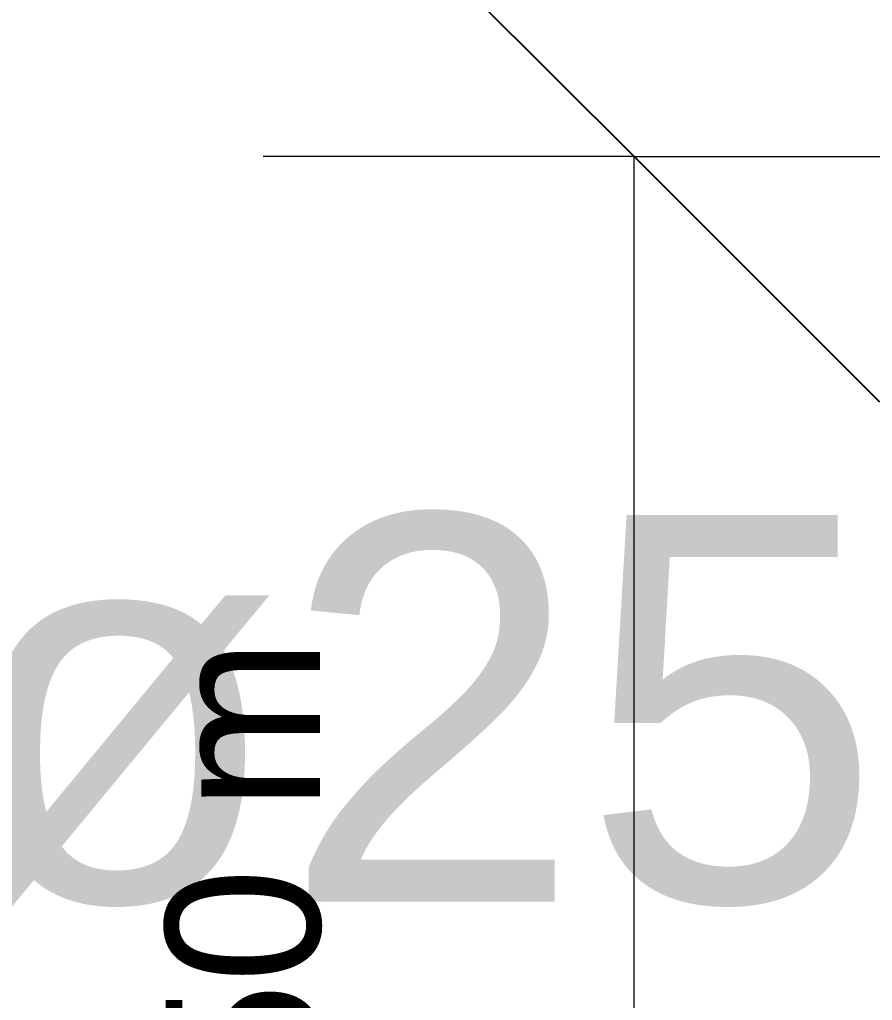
# Model space of a CAD drawing. Header units: metres. Extents: x 147 to 427, y -16 to 162.
# Drawn here: x 390.6441 to 390.92, y 0.2271 to 0.5443 of the extents above; entities that cross this region are included whole.
import ezdxf

# ---------------------------------------------------------------- set-up
doc = ezdxf.new("R2010")
doc.units = ezdxf.units.M
for name, color, linetype, lineweight in [('A-ANNO-DIMS', 7, 'Continuous', 5), ('A-ANNO-DIMS-50', 7, 'Continuous', 5), ('P-PIPE-IDEN', 7, 'Continuous', 5)]:
    doc.layers.add(name, color=color, linetype=linetype, lineweight=lineweight)
doc.styles.add('Arial_25', font='arial.ttf', dxfattribs={"height": 0.125})
doc.styles.add('Century Gothic', font='GOTHIC.TTF', dxfattribs={"height": 0.05})
doc.dimstyles.new('Setores_1_mm', dxfattribs={"dimscale": 0.3048, "dimtxt": 0.052208, "dimasz": 0.520833, "dimexe": 0.393701, "dimexo": 0.246063, "dimgap": 0.287073, "dimtad": 1, "dimrnd": 0.01, "dimzin": 0, "dimdsep": 46, "dimtxsty": 'Century Gothic', "dimblk1": 'OBLIQUE', "dimblk2": 'OBLIQUE', "dimsah": 1, "dimcen": 0.09, "dimazin": 0, "dimtfac": 1, "dimtdec": 4, "dimtix": 1, "dimtmove": 0, "dimatfit": 3, "dimfxl": 1, "dimtvp": 1, "dimtolj": 1, "dimtzin": 0, "dimarcsym": 2})

# ---------------------------------------------------------------- blocks, each defined once
blk = doc.blocks.new('DIMBLOCK155-HH')
at = {"layer": 'A-ANNO-DIMS-50', "lineweight": 25}
for p, q in [((390.84285, 0.5), (390.76348, 0.57938)), ((390.84285, 0.5), (390.92223, 0.42063)), ((390.84285, 0), (390.76348, 0.07938)), ((390.84285, 0), (390.92223, -0.07938))]:
    blk.add_line(p, q, dxfattribs=at)
at = {"layer": 'A-ANNO-DIMS-50'}
for p, q in [((390.84285, 0.5), (390.72285, 0.5)), ((390.84285, 0), (390.84285, 0.5)), ((390.84285, 0.5), (390.96094, 0.5)), ((390.84285, 0), (390.8056, 0)), ((390.84285, 0), (390.96285, 0))]:
    blk.add_line(p, q, dxfattribs=at)
at = {"layer": 'A-ANNO-DIMS-50', "color": 0, "insert": (390.69126, 0.13978), "char_height": 0.05, "width": 0.2645226, "attachment_point": 1, "rotation": 90, "line_spacing_factor": 0.984502, "style": 'Century Gothic'}
blk.add_mtext('0,50 m', dxfattribs=at)
blk = doc.blocks.new('_Oblique')
at = {"color": 0, "linetype": 'ByBlock', "lineweight": -2}
blk.add_line((-0.5, -0.5), (0.5, 0.5), dxfattribs=at)

msp = doc.modelspace()

# ---------------------------------------------------------------- texts
at = {"layer": 'P-PIPE-IDEN', "insert": (390.62218, 0.38406), "char_height": 0.125, "width": 0.3607594, "attachment_point": 1, "style": 'Arial_25'}
msp.add_mtext('ø25', dxfattribs=at)

# ---------------------------------------------------------------- dimensions: what is measured, and where the dimension line sits
at = {"layer": 'A-ANNO-DIMS'}
dim = msp.add_linear_dim(base=(390.84285, 0.5), p1=(390.7306, 0), p2=(391.03594, 0.5), angle=90, dimstyle='Setores_1_mm', override={"dimpost": '<>', "dimfxl": 0.585862}, dxfattribs=at)
dim.commit()
dim.dimension.update_dxf_attribs({"geometry": 'DIMBLOCK155-HH', "text_midpoint": (390.72909, 0.25)})

doc.saveas('drawing.dxf')
